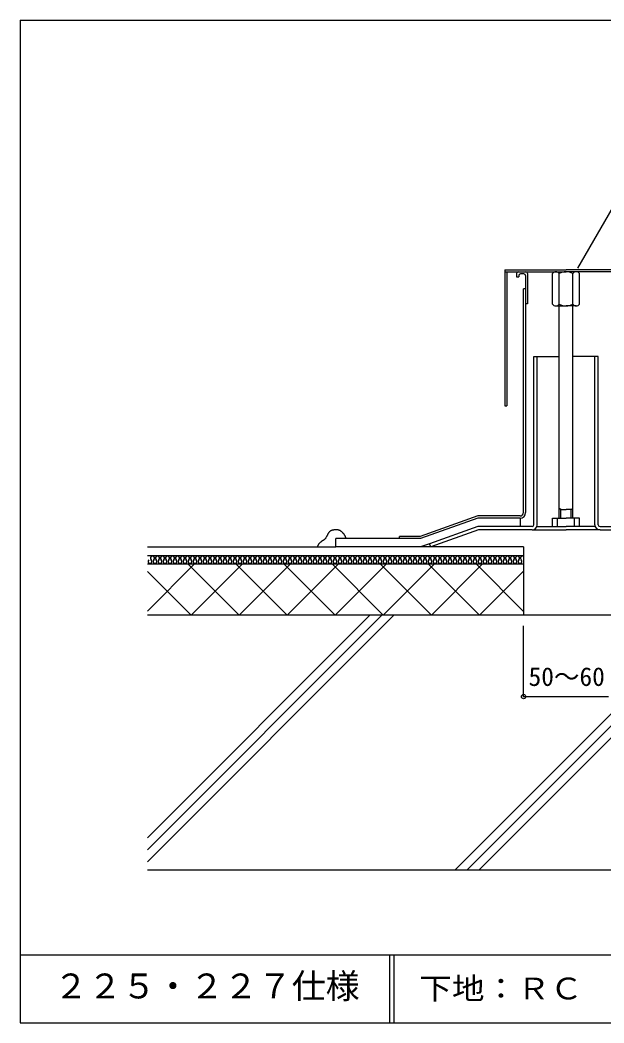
# Model space of a CAD drawing. Units: millimetres, scale not verified. Extents: x -351 to 449, y -606 to 624.
# Drawn here: x -351 to -7, y -606 to -16 of the extents above; entities that cross this region are included whole.
import ezdxf
from ezdxf.enums import TextEntityAlignment as Align

# ---------------------------------------------------------------- set-up
doc = ezdxf.new("R2010")
doc.units = ezdxf.units.MM
doc.header["$LTSCALE"] = 5
doc.header["$PDMODE"] = 32
doc.header["$PDSIZE"] = 2.5
for name, color, linetype in [('2-1', 4, 'Continuous'), ('2-2_in line', 7, 'Continuous'), ('2-3', 3, 'Continuous'), ('2-4_out line', 2, 'Continuous'), ('2-8_drain他', 4, 'Continuous'), ('2-A_moji', 7, 'Continuous'), ('2-B_dim', 7, 'Continuous'), ('2-D_ハッチ他', 4, 'Continuous'), ('2-E_con他', 4, 'Continuous'), ('F-5', 6, 'Continuous'), ('F-7', 1, 'Continuous'), ('F-A', 7, 'Continuous')]:
    doc.layers.add(name, color=color, linetype=linetype)
doc.styles.add('HG丸ｺﾞｼｯｸM-PRO', font='')
doc.styles.add('ＭＳ ゴシック', font='')
doc.styles.get('HG丸ｺﾞｼｯｸM-PRO').set_extended_font_data('HG丸ｺﾞｼｯｸM-PRO')
doc.styles.get('ＭＳ ゴシック').set_extended_font_data('MS Gothic')

msp = doc.modelspace()

# ---------------------------------------------------------------- linework, layer by layer
at = {"layer": '2-1'}
for p, q in [((-37.375, -183.203), (-37.375, -165.203)), ((-33.375, -183.203), (-33.375, -165.203)), ((-33.375, -309.088), (-33.375, -168.038)), ((-25.375, -183.203), (-25.375, -165.203)), ((-25.375, -309.088), (-25.375, -168.038)), ((-21.375, -183.203), (-21.375, -165.203)), ((-35.375, -184.203), (-29.375, -184.203)), ((-23.375, -184.203), (-29.375, -184.203)), ((-46.375, -214.088), (-33.375, -214.088)), ((-12.375, -214.088), (-25.375, -214.088)), ((-32.375, -304.088), (-29.375, -304.088)), ((-26.375, -304.088), (-29.375, -304.088)), ((-34.375, -314.088), (-34.375, -309.088)), ((-24.375, -314.088), (-24.375, -309.088)), ((-49.375, -316.088), (-29.375, -316.088)), ((-46.547, -314.088), (-29.375, -314.088)), ((-12.204, -314.088), (-29.375, -314.088)), ((-9.375, -316.088), (-29.375, -316.088))]:
    msp.add_line(p, q, dxfattribs=at)
for points in [[(-32.375, -309.088), (-32.375, -304.088), (-33.375, -303.51)], [(-26.375, -309.088), (-26.375, -304.088), (-25.375, -303.51)], [(-37.375, -314.088), (-37.375, -309.088), (-29.375, -309.088)], [(-21.375, -314.088), (-21.375, -309.088), (-29.375, -309.088)]]:
    msp.add_lwpolyline(points, dxfattribs=at)
for centre, radius, start, end in [((-35.375, -166.703), 2.5, 36.8699, 143.1301), ((-29.375, -172.703), 8.5, 90, 118.07249), ((-29.375, -172.703), 8.5, 61.92751, 90), ((-23.375, -166.703), 2.5, 36.8699, 143.1301), ((-35.375, -181.703), 2.5, 216.8699, 323.1301), ((-29.375, -175.703), 8.5, 241.92751, 270), ((-29.375, -175.703), 8.5, 270, 298.07249), ((-23.375, -181.703), 2.5, 216.8699, 323.1301)]:
    msp.add_arc(centre, radius, start, end, dxfattribs=at)
at = {"layer": '2-2_in line'}
for p, q in [((-56.375, -309.088), (-56.375, -314.088)), ((-109.7, -324.203), (-115, -326.088)), ((-54.375, -326.088), (-165, -326.088)), ((-275.838, -331.088), (-54.375, -331.088)), ((-275.838, -336.088), (-54.375, -336.088)), ((-275.838, -366.088), (374.162, -366.088))]:
    msp.add_line(p, q, dxfattribs=at)
at = {"layer": '2-3'}
for p, q in [((-65.375, -163.003), (-29.375, -163.003)), ((-65.375, -163.003), (-65.375, -243.003)), ((-65.375, -164.203), (-29.375, -164.203)), ((-64.175, -164.203), (-64.175, -243.003)), ((6.625, -163.003), (-29.375, -163.003)), ((6.625, -164.203), (-29.375, -164.203)), ((-58.457, -165.203), (-58.457, -167.203)), ((-58.457, -167.203), (-57.257, -167.203)), ((-57.257, -166.403), (-57.257, -167.203)), ((-54.175, -165.403), (-56.257, -165.403)), ((-53.175, -166.403), (-53.175, -305.888)), ((-51.975, -165.203), (-51.975, -183.003)), ((-53.175, -174.203), (-54.375, -174.203)), ((-54.375, -305.838), (-54.375, -174.203)), ((-51.975, -183.003), (-53.175, -183.003)), ((-48.375, -313.088), (-48.375, -214.088)), ((-48.375, -214.088), (-46.375, -214.088)), ((-46.375, -313.088), (-46.375, -214.088)), ((-12.375, -313.088), (-12.375, -214.088)), ((-10.375, -214.088), (-12.375, -214.088)), ((-10.375, -313.088), (-10.375, -214.088)), ((-65.375, -243.003), (-64.175, -243.003)), ((-81.375, -307.838), (-115.266, -319.888)), ((-81.309, -309.088), (-115.059, -321.088)), ((-56.375, -307.838), (-81.375, -307.838)), ((-56.375, -309.088), (-81.309, -309.088)), ((-81.25, -314.088), (-109.7, -324.203)), ((-80.905, -316.088), (-109.03, -326.088)), ((-49.375, -314.088), (-81.25, -314.088)), ((-49.375, -316.088), (-80.905, -316.088)), ((-9.375, -314.088), (17.625, -314.088)), ((-9.375, -316.088), (17.625, -316.088)), ((-127.375, -321.088), (-127.375, -319.888)), ((-115.266, -319.888), (-127.375, -319.888)), ((-115.059, -321.088), (-127.375, -321.088)), ((-109.03, -326.088), (-109.7, -324.203)), ((-275.838, -516.088), (374.162, -516.088))]:
    msp.add_line(p, q, dxfattribs=at)
for centre, radius, start, end in [((-57.457, -165.203), 1, 90, 180), ((-52.975, -165.203), 1, 0, 90), ((-56.257, -166.403), 1, 90, 180), ((-54.175, -166.403), 1, 0, 90), ((-56.375, -305.838), 2, 270, 0), ((-56.375, -305.888), 3.2, 270, 0), ((-49.375, -313.088), 3, 270, 0), ((-49.375, -313.088), 1, 270, 0), ((-9.375, -313.088), 3, 180, 270), ((-9.375, -313.088), 1, 180, 270)]:
    msp.add_arc(centre, radius, start, end, dxfattribs=at)
at = {"layer": '2-4_out line'}
for p, q in [((-127.375, -321.088), (-165, -321.088)), ((-165, -326.088), (-165, -321.088)), ((-275.838, -326.088), (-165, -326.088))]:
    msp.add_line(p, q, dxfattribs=at)
at = {"layer": '2-8_drain他', "color": 7}
msp.add_line((-54.375, -326.088), (-54.375, -366.088), dxfattribs=at)
for points in [[(-163.398, -316.116), (-163.607, -316.076), (-163.818, -316.043), (-163.94, -316.026), (-164.089, -316.007), (-164.345, -315.98), (-164.602, -315.961), (-164.858, -315.952), (-165.113, -315.954), (-165.367, -315.968), (-165.513, -315.982), (-165.621, -315.996), (-165.805, -316.025), (-165.989, -316.059), (-166.173, -316.097), (-166.357, -316.137), (-166.542, -316.178), (-166.649, -316.201), (-166.772, -316.226), (-166.982, -316.269), (-167.192, -316.315), (-167.399, -316.368), (-167.602, -316.43), (-167.798, -316.506), (-167.909, -316.558), (-168.008, -316.611), (-168.173, -316.714), (-168.331, -316.831), (-168.482, -316.959), (-168.625, -317.096), (-168.761, -317.241), (-168.837, -317.328), (-168.921, -317.43), (-169.059, -317.612), (-169.189, -317.798), (-169.313, -317.988), (-169.43, -318.182), (-169.543, -318.378), (-169.607, -318.493), (-169.674, -318.616)], [(-159.003, -321.088), (-159.021, -320.957), (-159.055, -320.732), (-159.092, -320.508), (-159.137, -320.288), (-159.193, -320.071), (-159.262, -319.86), (-159.309, -319.74), (-159.35, -319.648), (-159.428, -319.492), (-159.516, -319.34), (-159.61, -319.191), (-159.71, -319.046), (-159.815, -318.904), (-159.877, -318.822), (-159.951, -318.727), (-160.082, -318.567), (-160.214, -318.409), (-160.35, -318.253), (-160.487, -318.1), (-160.626, -317.948), (-160.707, -317.861), (-160.793, -317.77), (-160.942, -317.614), (-161.094, -317.461), (-161.249, -317.311), (-161.408, -317.164), (-161.571, -317.023), (-161.668, -316.943), (-161.756, -316.875), (-161.911, -316.76), (-162.07, -316.652), (-162.233, -316.552), (-162.4, -316.459), (-162.572, -316.376), (-162.673, -316.332), (-162.787, -316.287), (-162.987, -316.22), (-163.191, -316.163), (-163.398, -316.116)], [(-174.664, -323.962), (-174.828, -324.135), (-174.919, -324.239), (-174.971, -324.301), (-175.057, -324.411), (-175.139, -324.523), (-175.217, -324.639), (-175.29, -324.757), (-175.357, -324.879), (-175.393, -324.95), (-175.439, -325.052), (-175.511, -325.231), (-175.573, -325.413), (-175.627, -325.599), (-175.677, -325.788), (-175.722, -325.977), (-175.748, -326.088)], [(-169.674, -318.616), (-169.788, -318.829), (-169.9, -319.044), (-170.011, -319.259), (-170.122, -319.474), (-170.233, -319.691), (-170.298, -319.816), (-170.386, -319.985), (-170.543, -320.274), (-170.707, -320.559), (-170.882, -320.836), (-171.071, -321.102), (-171.276, -321.355), (-171.404, -321.495), (-171.45, -321.542), (-171.532, -321.621), (-171.616, -321.698), (-171.703, -321.772), (-171.792, -321.843), (-171.883, -321.911), (-171.937, -321.949), (-172.027, -322.008), (-172.185, -322.104), (-172.346, -322.196), (-172.509, -322.285), (-172.672, -322.374), (-172.833, -322.466), (-172.924, -322.521), (-173.017, -322.581), (-173.173, -322.688), (-173.325, -322.801), (-173.475, -322.918), (-173.622, -323.039), (-173.768, -323.161), (-173.853, -323.232), (-173.958, -323.322), (-174.14, -323.477), (-174.319, -323.634), (-174.494, -323.795), (-174.664, -323.962)]]:
    msp.add_lwpolyline(points, dxfattribs=at)
at = {"layer": '2-A_moji'}
msp.add_line((-22.348, -162.04), (2.906, -118.299), dxfattribs=at)
at = {"layer": '2-B_dim'}
for q in [(-54.375, -372.551), (-4.375, -414.08)]:
    msp.add_line((-54.375, -414.08), q, dxfattribs=at)
at = {"layer": '2-B_dim', "color": 1}
msp.add_point((-54.375, -414.08), dxfattribs=at)
at = {"layer": '2-D_ハッチ他'}
for p, q in [((-275.838, -363.755), (-248.17, -336.088)), ((-252.007, -336.088), (-222.007, -366.088)), ((-249.886, -366.088), (-219.886, -336.088)), ((-223.723, -336.088), (-193.723, -366.088)), ((-221.602, -366.088), (-191.602, -336.088)), ((-195.438, -336.088), (-165.438, -366.088)), ((-193.318, -366.088), (-163.318, -336.088)), ((-167.154, -336.088), (-137.154, -366.088)), ((-165.033, -366.088), (-135.033, -336.088)), ((-138.87, -336.088), (-108.87, -366.088)), ((-136.749, -366.088), (-106.749, -336.088)), ((-110.586, -336.088), (-80.586, -366.088)), ((-108.465, -366.088), (-78.465, -336.088)), ((-82.301, -336.088), (-54.375, -364.013)), ((-275.838, -340.541), (-250.291, -366.088)), ((-80.181, -366.088), (-54.375, -340.282))]:
    msp.add_line(p, q, dxfattribs=at)
for centre, start, end in [((-274.308, -334.546), 127.52351, 52.47649), ((-272.836, -332.629), 307.52351, 232.47649), ((-271.364, -334.546), 127.52351, 52.47649), ((-269.892, -332.629), 307.52351, 232.47649), ((-268.42, -334.546), 127.52351, 52.47649), ((-266.948, -332.629), 307.52351, 232.47649), ((-265.476, -334.546), 127.52351, 52.47649), ((-264.004, -332.629), 307.52351, 232.47649), ((-262.532, -334.546), 127.52351, 52.47649), ((-261.06, -332.629), 307.52351, 232.47649), ((-259.588, -334.546), 127.52351, 52.47649), ((-258.116, -332.629), 307.52351, 232.47649), ((-256.644, -334.546), 127.52351, 52.47649), ((-255.173, -332.629), 307.52351, 232.47649), ((-253.701, -334.546), 127.52351, 52.47649), ((-252.229, -332.629), 307.52351, 232.47649), ((-250.757, -334.546), 127.52351, 52.47649), ((-249.285, -332.629), 307.52351, 232.47649), ((-247.813, -334.546), 127.52351, 52.47649), ((-246.341, -332.629), 307.52351, 232.47649), ((-244.869, -334.546), 127.52351, 52.47649), ((-243.397, -332.629), 307.52351, 232.47649), ((-241.925, -334.546), 127.52351, 52.47649), ((-240.453, -332.629), 307.52351, 232.47649), ((-238.981, -334.546), 127.52351, 52.47649), ((-237.509, -332.629), 307.52351, 232.47649), ((-236.037, -334.546), 127.52351, 52.47649), ((-234.565, -332.629), 307.52351, 232.47649), ((-233.093, -334.546), 127.52351, 52.47649), ((-231.621, -332.629), 307.52351, 232.47649), ((-230.149, -334.546), 127.52351, 52.47649), ((-228.677, -332.629), 307.52351, 232.47649), ((-227.205, -334.546), 127.52351, 52.47649), ((-225.733, -332.629), 307.52351, 232.47649), ((-224.261, -334.546), 127.52351, 52.47649), ((-222.789, -332.629), 307.52351, 232.47649), ((-221.317, -334.546), 127.52351, 52.47649), ((-219.845, -332.629), 307.52351, 232.47649), ((-218.374, -334.546), 127.52351, 52.47649), ((-216.902, -332.629), 307.52351, 232.47649), ((-215.43, -334.546), 127.52351, 52.47649), ((-213.958, -332.629), 307.52351, 232.47649), ((-212.486, -334.546), 127.52351, 52.47649), ((-211.014, -332.629), 307.52351, 232.47649), ((-209.542, -334.546), 127.52351, 52.47649), ((-208.07, -332.629), 307.52351, 232.47649), ((-206.598, -334.546), 127.52351, 52.47649), ((-205.126, -332.629), 307.52351, 232.47649), ((-203.654, -334.546), 127.52351, 52.47649), ((-202.182, -332.629), 307.52351, 232.47649), ((-200.71, -334.546), 127.52351, 52.47649), ((-199.238, -332.629), 307.52351, 232.47649), ((-197.766, -334.546), 127.52351, 52.47649), ((-196.294, -332.629), 307.52351, 232.47649), ((-194.822, -334.546), 127.52351, 52.47649), ((-193.35, -332.629), 307.52351, 232.47649), ((-191.878, -334.546), 127.52351, 52.47649), ((-190.406, -332.629), 307.52351, 232.47649), ((-188.934, -334.546), 127.52351, 52.47649), ((-187.462, -332.629), 307.52351, 232.47649), ((-185.99, -334.546), 127.52351, 52.47649), ((-184.518, -332.629), 307.52351, 232.47649), ((-183.046, -334.546), 127.52351, 52.47649), ((-181.575, -332.629), 307.52351, 232.47649), ((-180.103, -334.546), 127.52351, 52.47649), ((-178.631, -332.629), 307.52351, 232.47649), ((-177.159, -334.546), 127.52351, 52.47649), ((-175.687, -332.629), 307.52351, 232.47649), ((-174.215, -334.546), 127.52351, 52.47649), ((-172.743, -332.629), 307.52351, 232.47649), ((-171.271, -334.546), 127.52351, 52.47649), ((-169.799, -332.629), 307.52351, 232.47649), ((-168.327, -334.546), 127.52351, 52.47649), ((-166.855, -332.629), 307.52351, 232.47649), ((-165.383, -334.546), 127.52351, 52.47649), ((-163.911, -332.629), 307.52351, 232.47649), ((-162.439, -334.546), 127.52351, 52.47649), ((-160.967, -332.629), 307.52351, 232.47649), ((-159.495, -334.546), 127.52351, 52.47649), ((-158.023, -332.629), 307.52351, 232.47649), ((-156.551, -334.546), 127.52351, 52.47649), ((-155.079, -332.629), 307.52351, 232.47649), ((-153.607, -334.546), 127.52351, 52.47649), ((-152.135, -332.629), 307.52351, 232.47649), ((-150.663, -334.546), 127.52351, 52.47649), ((-149.191, -332.629), 307.52351, 232.47649), ((-147.719, -334.546), 127.52351, 52.47649), ((-146.247, -332.629), 307.52351, 232.47649), ((-144.776, -334.546), 127.52351, 52.47649), ((-143.304, -332.629), 307.52351, 232.47649), ((-141.832, -334.546), 127.52351, 52.47649), ((-140.36, -332.629), 307.52351, 232.47649), ((-138.888, -334.546), 127.52351, 52.47649), ((-137.416, -332.629), 307.52351, 232.47649), ((-135.944, -334.546), 127.52351, 52.47649), ((-134.472, -332.629), 307.52351, 232.47649), ((-133, -334.546), 127.52351, 52.47649), ((-131.528, -332.629), 307.52351, 232.47649), ((-130.056, -334.546), 127.52351, 52.47649), ((-128.584, -332.629), 307.52351, 232.47649), ((-127.112, -334.546), 127.52351, 52.47649), ((-125.64, -332.629), 307.52351, 232.47649), ((-124.168, -334.546), 127.52351, 52.47649), ((-122.696, -332.629), 307.52351, 232.47649), ((-121.224, -334.546), 127.52351, 52.47649), ((-119.752, -332.629), 307.52351, 232.47649), ((-118.28, -334.546), 127.52351, 52.47649), ((-116.808, -332.629), 307.52351, 232.47649), ((-115.336, -334.546), 127.52351, 52.47649), ((-113.864, -332.629), 307.52351, 232.47649), ((-112.392, -334.546), 127.52351, 52.47649), ((-110.92, -332.629), 307.52351, 232.47649), ((-109.448, -334.546), 127.52351, 52.47649), ((-107.977, -332.629), 307.52351, 232.47649), ((-106.505, -334.546), 127.52351, 52.47649), ((-105.033, -332.629), 307.52351, 232.47649), ((-103.561, -334.546), 127.52351, 52.47649), ((-102.089, -332.629), 307.52351, 232.47649), ((-100.617, -334.546), 127.52351, 52.47649), ((-99.145, -332.629), 307.52351, 232.47649), ((-97.673, -334.546), 127.52351, 52.47649), ((-96.201, -332.629), 307.52351, 232.47649), ((-94.729, -334.546), 127.52351, 52.47649), ((-93.257, -332.629), 307.52351, 232.47649), ((-91.785, -334.546), 127.52351, 52.47649), ((-90.313, -332.629), 307.52351, 232.47649), ((-88.841, -334.546), 127.52351, 52.47649), ((-87.369, -332.629), 307.52351, 232.47649), ((-85.897, -334.546), 127.52351, 52.47649), ((-84.425, -332.629), 307.52351, 232.47649), ((-82.953, -334.546), 127.52351, 52.47649), ((-81.481, -332.629), 307.52351, 232.47649), ((-80.009, -334.546), 127.52351, 52.47649), ((-78.537, -332.629), 307.52351, 232.47649), ((-77.065, -334.546), 127.52351, 52.47649), ((-75.593, -332.629), 307.52351, 232.47649), ((-74.121, -334.546), 127.52351, 52.47649), ((-72.649, -332.629), 307.52351, 232.47649), ((-71.178, -334.546), 127.52351, 52.47649), ((-69.706, -332.629), 307.52351, 232.47649), ((-68.234, -334.546), 127.52351, 52.47649), ((-66.762, -332.629), 307.52351, 232.47649), ((-65.29, -334.546), 127.52351, 52.47649), ((-63.818, -332.629), 307.52351, 232.47649), ((-62.346, -334.546), 127.52351, 52.47649), ((-60.874, -332.629), 307.52351, 232.47649), ((-59.402, -334.546), 127.52351, 52.47649), ((-57.93, -332.629), 307.52351, 232.47649), ((-56.458, -334.546), 127.52351, 52.47649), ((-54.986, -332.629), 59.6482, 232.47649)]:
    msp.add_arc(centre, 1.208, start, end, dxfattribs=at)
at = {"layer": '2-E_con他'}
for p, q in [((-275.838, -497.258), (-144.667, -366.088)), ((-275.838, -511.4), (-130.525, -366.088)), ((-275.838, -504.329), (-137.596, -366.088)), ((-94.667, -516.088), (55.333, -366.088)), ((-87.596, -516.088), (62.404, -366.088)), ((-80.525, -516.088), (69.475, -366.088))]:
    msp.add_line(p, q, dxfattribs=at)
at = {"layer": 'F-5'}
for p, q in [((-350.838, -566.088), (449.162, -566.088)), ((-133.338, -566.088), (-133.338, -606.088)), ((-130.838, -566.088), (-130.838, -606.088))]:
    msp.add_line(p, q, dxfattribs=at)
at = {"layer": 'F-7'}
for p, q in [((-350.838, -16.088), (449.162, -16.088)), ((-350.838, -16.088), (-350.838, -606.088)), ((-350.838, -606.088), (449.162, -606.088))]:
    msp.add_line(p, q, dxfattribs=at)

# ---------------------------------------------------------------- texts
at = {"layer": '2-B_dim', "style": 'ＭＳ ゴシック'}
msp.add_text('50～60', height=11, dxfattribs=at).set_placement((-51.457, -411.14), align=Align.BOTTOM_LEFT)
at = {"layer": 'F-A', "style": 'HG丸ｺﾞｼｯｸM-PRO'}
msp.add_text('２２５・２２７仕様', height=14.66, dxfattribs=at).set_placement((-330.838, -596.088), align=Align.BOTTOM_LEFT)
at = {"layer": 'F-A', "style": 'HG丸ｺﾞｼｯｸM-PRO', "width": 1.1}
msp.add_text('下地：ＲＣ', height=12.83, dxfattribs=at).set_placement((-115.838, -596.088), align=Align.BOTTOM_LEFT)

doc.saveas('drawing.dxf')
